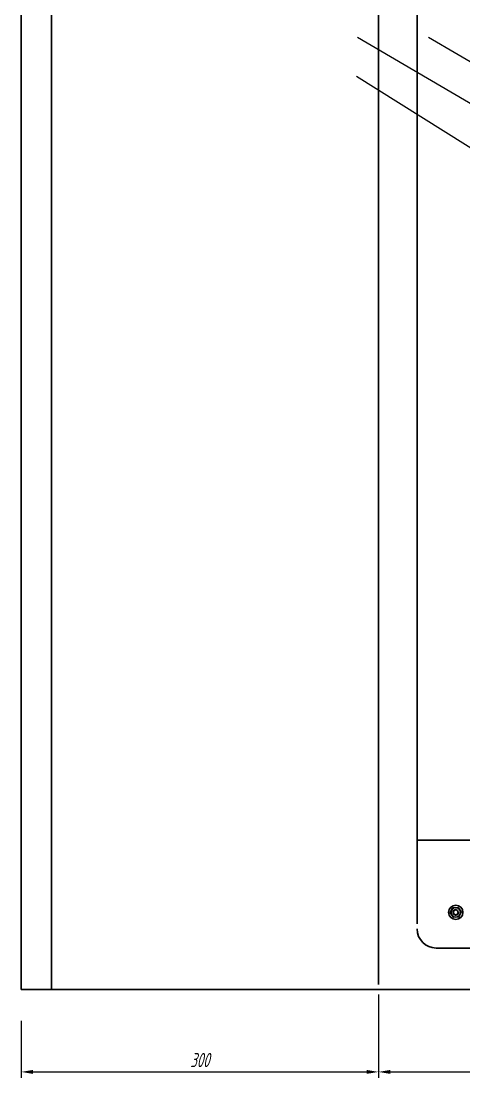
# Model space of a CAD drawing. Header units: millimetres. Extents: x 541 to 3142, y -35 to 600.
# Drawn here: x 541.4 to 634.4, y 235.1 to 457.2 of the extents above; entities that cross this region are included whole.
import ezdxf

# ---------------------------------------------------------------- set-up
doc = ezdxf.new("R2010")
doc.units = ezdxf.units.MM
doc.layers.add('АСУТП', color=7, linetype='Continuous')
doc.styles.get("Standard").update_dxf_attribs({"font": 'GOST_A.TTF', "width": 0.8, "oblique": 15, "height": 3})
doc.dimstyles.new('ISO-25', dxfattribs={"dimtxt": 3, "dimasz": 2.5, "dimexe": 1.25, "dimexo": 0.625, "dimtad": 1, "dimlfac": 4, "dimtxsty": 'Standard', "dimcen": 2.5, "dimadec": 0, "dimazin": 0, "dimtfac": 1, "dimtmove": 0, "dimatfit": 3, "dimfxl": 1.25, "dimlwd": 25, "dimarcsym": 0})

# ---------------------------------------------------------------- blocks, each defined once
blk = doc.blocks.new('*D87')
at = {"color": 0, "lineweight": -2}
for p, q in [((616.45, 252.62), (616.45, 235.07)), ((541.45, 247.05), (541.45, 235.07))]:
    blk.add_line(p, q, dxfattribs=at)
at = {"color": 0, "lineweight": 25}
blk.add_line((543.95, 236.32), (613.95, 236.32), dxfattribs=at)
at = {"color": 0}
for points in [[(543.95, 236.74), (543.95, 235.91), (541.45, 236.32)], [(613.95, 236.74), (613.95, 235.91), (616.45, 236.32)]]:
    blk.add_solid(points, dxfattribs=at)
at = {"layer": 'Defpoints', "color": 0}
for p in [(616.45, 253.62), (541.45, 248.05), (616.45, 236.32)]:
    blk.add_point(p, dxfattribs=at)
at = {"color": 0, "insert": (578.95, 238.82), "char_height": 3, "attachment_point": 5}
blk.add_mtext('300', dxfattribs=at)
blk = doc.blocks.new('*D88')
at = {"color": 0, "lineweight": -2}
for p, q in [((803.95, 252.62), (803.95, 235.07)), ((616.45, 247.05), (616.45, 235.07))]:
    blk.add_line(p, q, dxfattribs=at)
at = {"color": 0, "lineweight": 25}
blk.add_line((618.95, 236.32), (801.45, 236.32), dxfattribs=at)
at = {"color": 0}
for points in [[(618.95, 236.74), (618.95, 235.91), (616.45, 236.32)], [(801.45, 236.74), (801.45, 235.91), (803.95, 236.32)]]:
    blk.add_solid(points, dxfattribs=at)
at = {"layer": 'Defpoints', "color": 0}
for p in [(803.95, 253.62), (616.45, 248.05), (803.95, 236.32)]:
    blk.add_point(p, dxfattribs=at)
at = {"color": 0, "insert": (710.2, 238.82), "char_height": 3, "attachment_point": 5}
blk.add_mtext('750', dxfattribs=at)

msp = doc.modelspace()

# ---------------------------------------------------------------- linework, layer by layer
at = {"color": 7, "lineweight": 30}
for p, q in [((624.5717, 535.947), (624.5717, 288.9115)), ((624.5717, 531.4167), (624.5717, 288.545)), ((624.5717, 531.3667), (624.5717, 288.545)), ((624.5717, 285.0211), (755.4923, 285.0211))]:
    msp.add_line(p, q, dxfattribs=at)
at = {"color": 7}
for p, q in [((658.0411, 426.7859), (612.0571, 453.7922)), ((672.9212, 426.7859), (626.9372, 453.7922)), ((641.5599, 426.9239), (611.831, 445.5863))]:
    msp.add_line(p, q, dxfattribs=at)
at = {"color": 7, "lineweight": 30}
msp.add_lwpolyline([(632.0344, 270.8162), (631.5464, 269.7697), (632.2087, 268.8238), (633.359, 268.9244), (633.847, 269.9709), (633.1847, 270.9168)], close=True, dxfattribs=at)
for radius in [1.5, 1, 1, 1, 0.5]:
    msp.add_circle((632.6967, 269.8703), radius, dxfattribs=at)
at = {"color": 7}
msp.add_arc((632.6967, 269.8703), 0.6127, 77.654356, 9.494214, dxfattribs=at)
at = {"layer": 'АСУТП', "color": 7, "lineweight": 30}
for p, q in [((541.4467, 553.6203), (541.4467, 253.6203)), ((547.7963, 553.6203), (547.7963, 253.6203)), ((616.4467, 254.697), (616.4467, 554.697)), ((624.5717, 267.447), (624.5717, 541.947)), ((791.8217, 262.3703), (628.5717, 262.3703)), ((541.4467, 253.6203), (616.4467, 253.6203)), ((803.9467, 253.6203), (616.4467, 253.6203))]:
    msp.add_line(p, q, dxfattribs=at)
msp.add_arc((628.5717, 266.3703), 4, 180, 270, dxfattribs=at)

# ---------------------------------------------------------------- dimensions: what is measured, and where the dimension line sits
at = {"color": 7}
for base, p1, p2, picture, middle in [((616.4467, 236.3217), (541.4467, 248.0543), (616.4467, 253.6203), '*D87', (578.9467, 236.3217)), ((803.9467, 236.3217), (616.4467, 248.0543), (803.9467, 253.6203), '*D88', (710.1967, 236.3217))]:
    dim = msp.add_linear_dim(base=base, p1=p1, p2=p2, angle=180, dimstyle='ISO-25', override={"dimscale": 1, "dimexo": 1, "dimgap": 1, "dimlfac": 4}, dxfattribs=at)
    dim.commit()
    dim.dimension.update_dxf_attribs({"geometry": picture, "text_midpoint": middle, "dimtype": 160})

doc.saveas('drawing.dxf')
